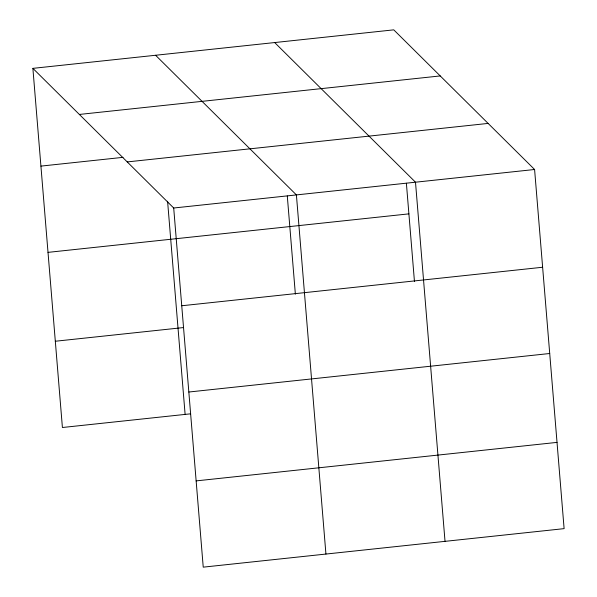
<?xml version="1.0" encoding="UTF-8"?>
<svg xmlns="http://www.w3.org/2000/svg" width="597" height="597" viewBox="0 0 597 597"><rect width="100%" height="100%" fill="white"/><g stroke="black" fill="none" stroke-linecap="round" stroke-linejoin="round"><path stroke-width="0.9" d="M32.887 68.356L393.766 29.85L534.591 169.496L564.113 528.644L203.234 567.15L173.705 208.01L32.887 68.356L62.409 427.504L190.652 413.818M79.356 114.445L440.243 75.931M40.924 166.108L123.027 157.347M127.236 161.921L488.115 123.415M173.705 208.01L534.591 169.496M48.014 252.367L408.9 213.86M181.742 305.761L542.621 267.247M55.32 341.245L183.563 327.559M188.831 392.02L549.718 353.506M196.137 480.891L557.023 442.384M274.68 42.559L415.497 182.204L445.026 541.352M155.586 55.267L296.403 194.913L325.932 554.053M406.385 183.249L414.452 281.441M287.291 195.958L295.366 294.149M167.585 201.249L185.115 414.408"/></g></svg>
